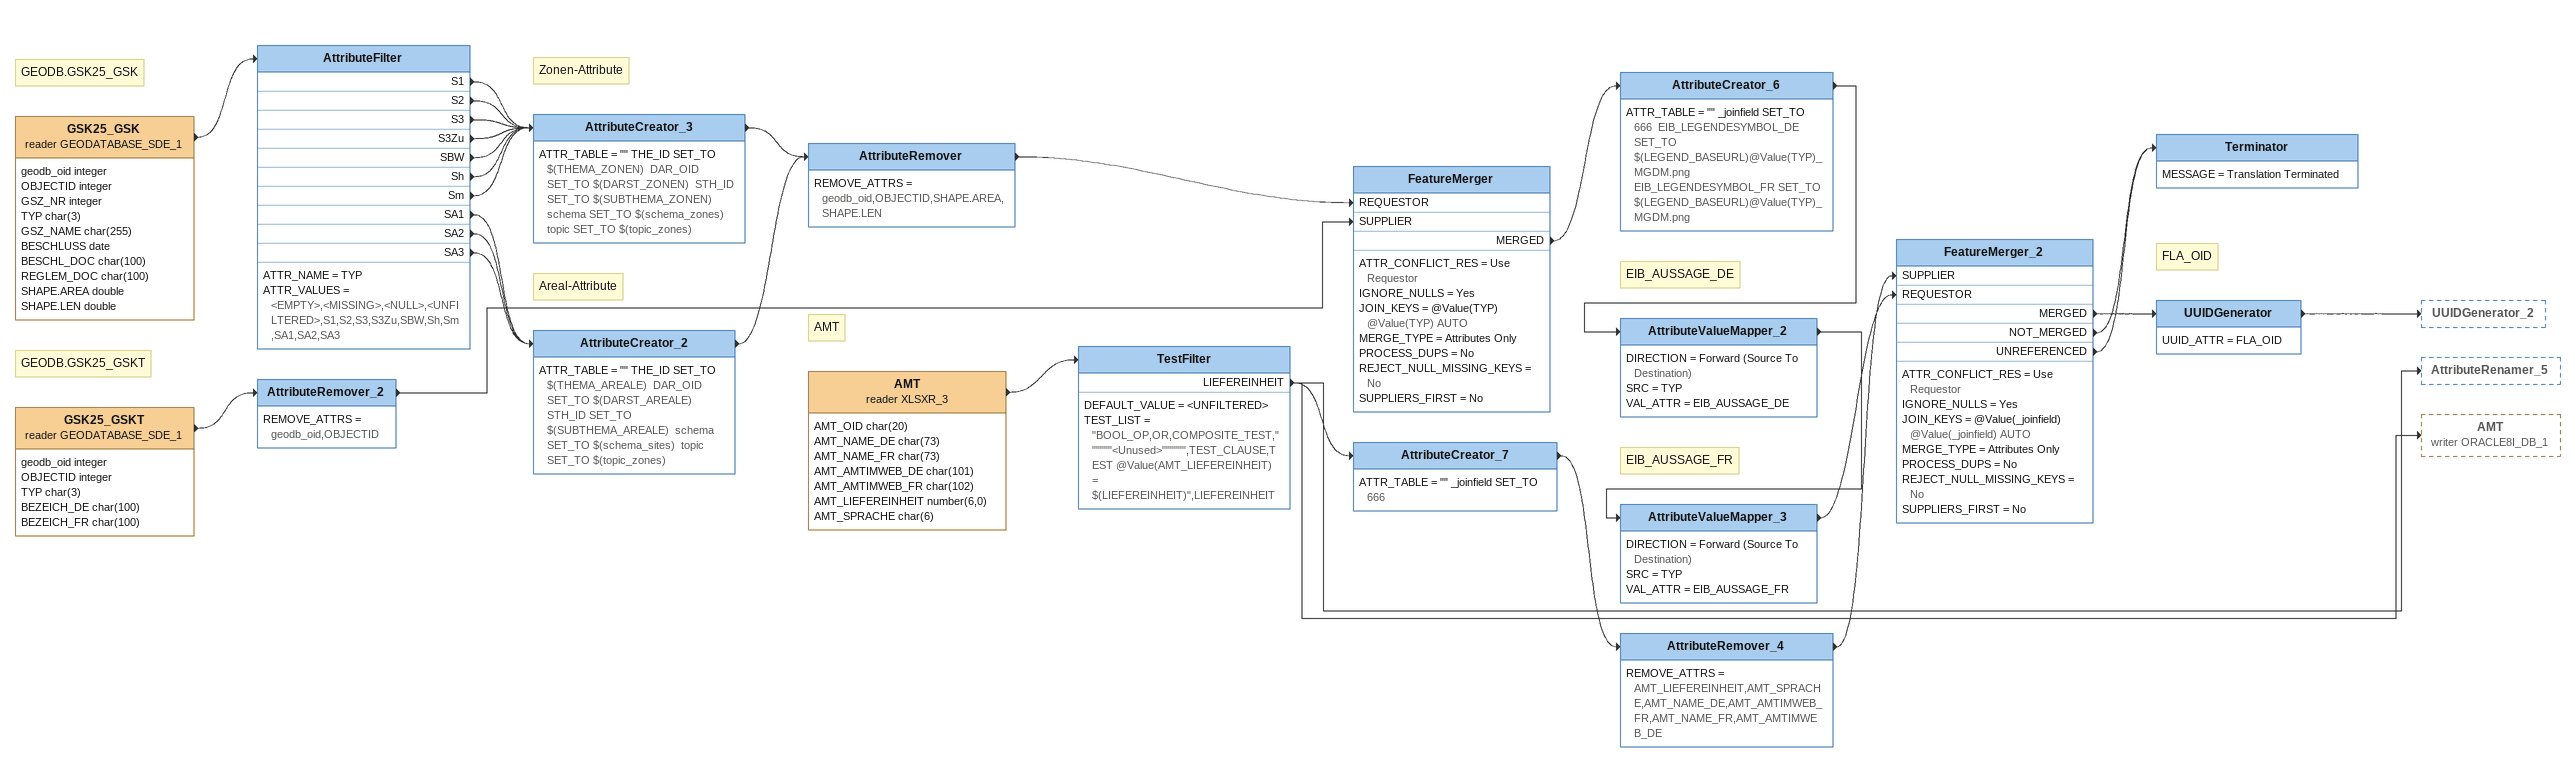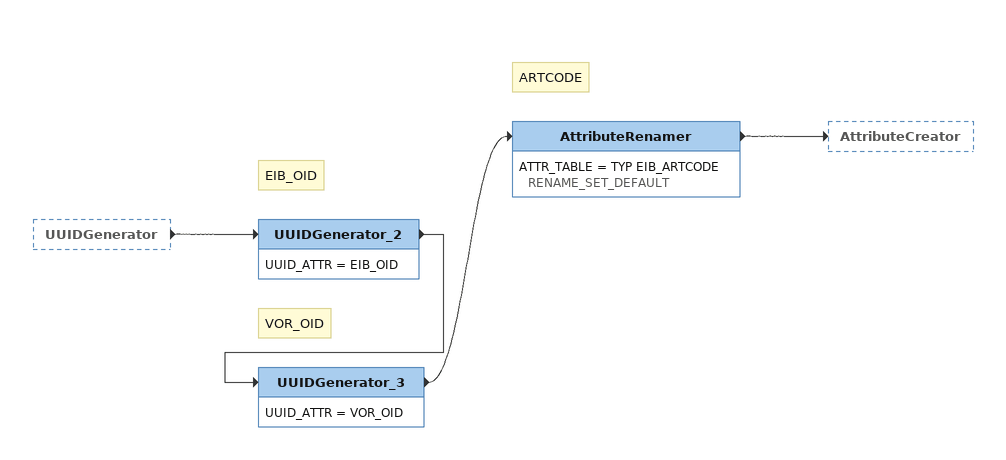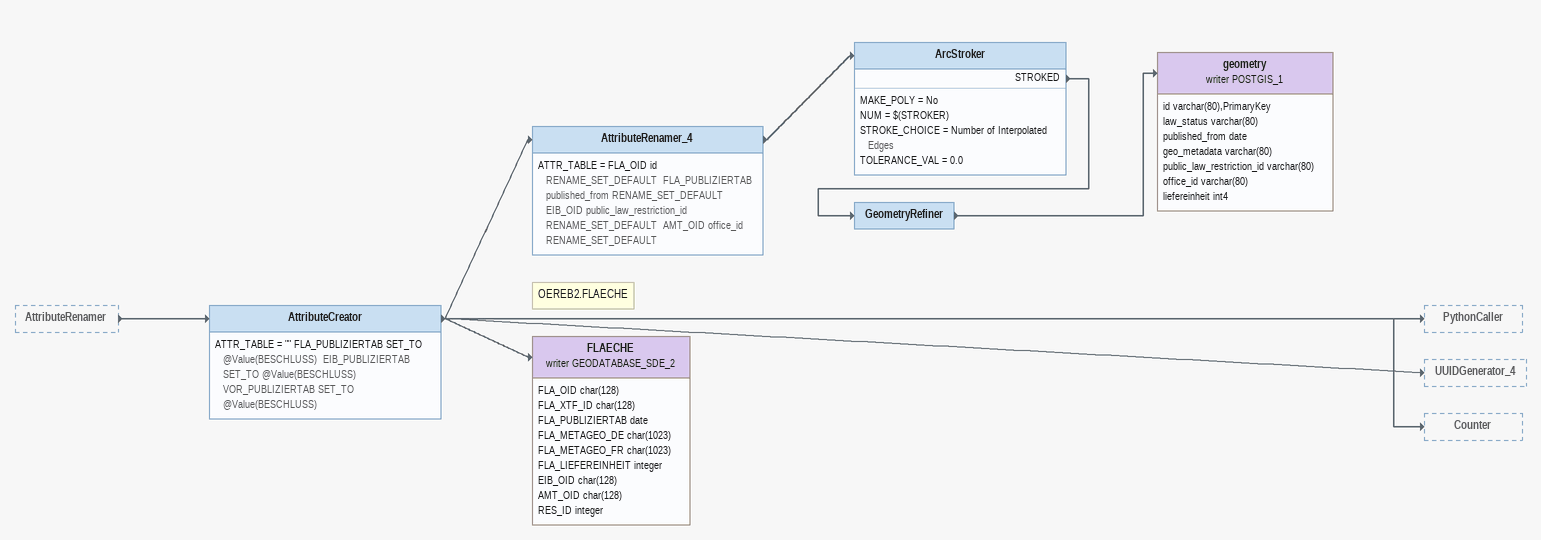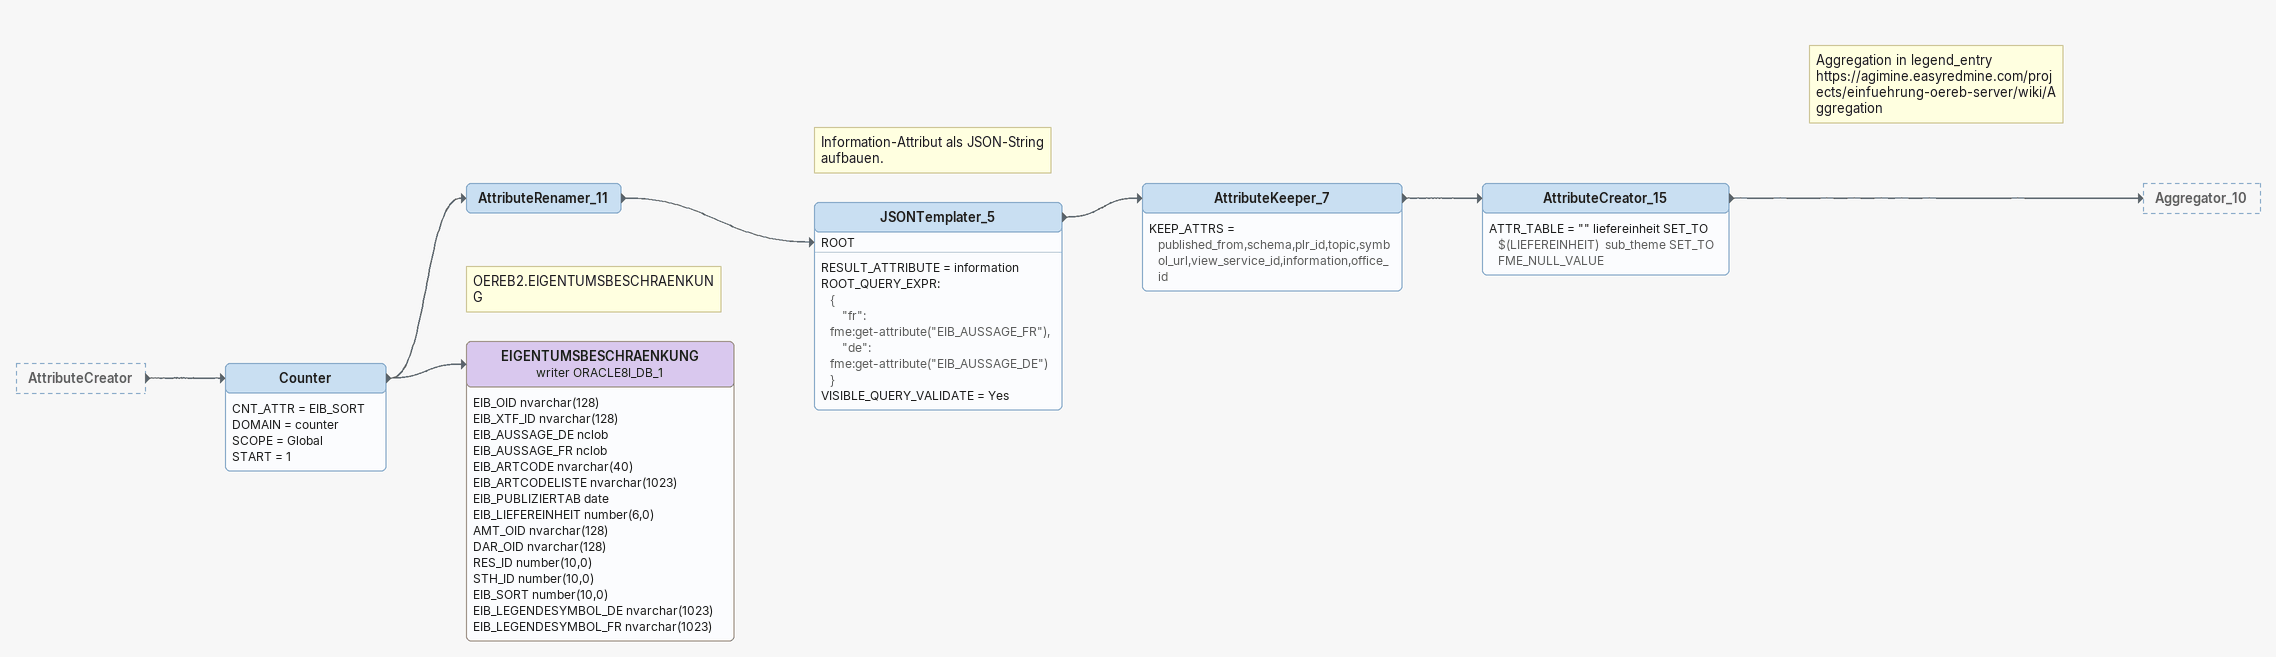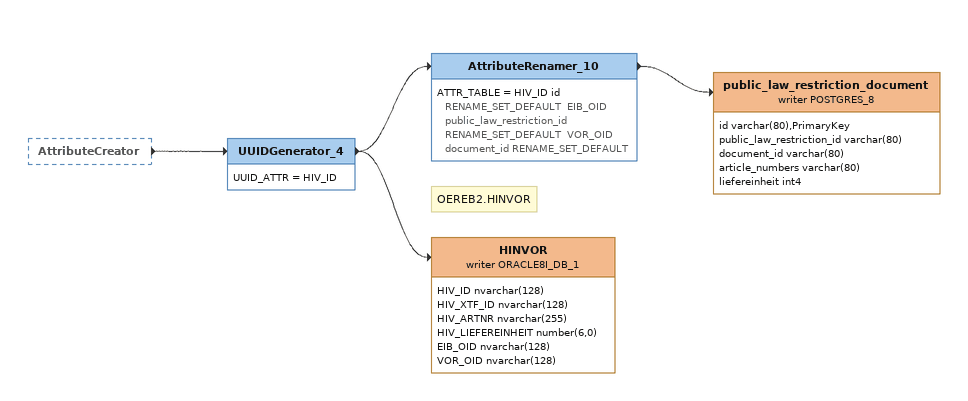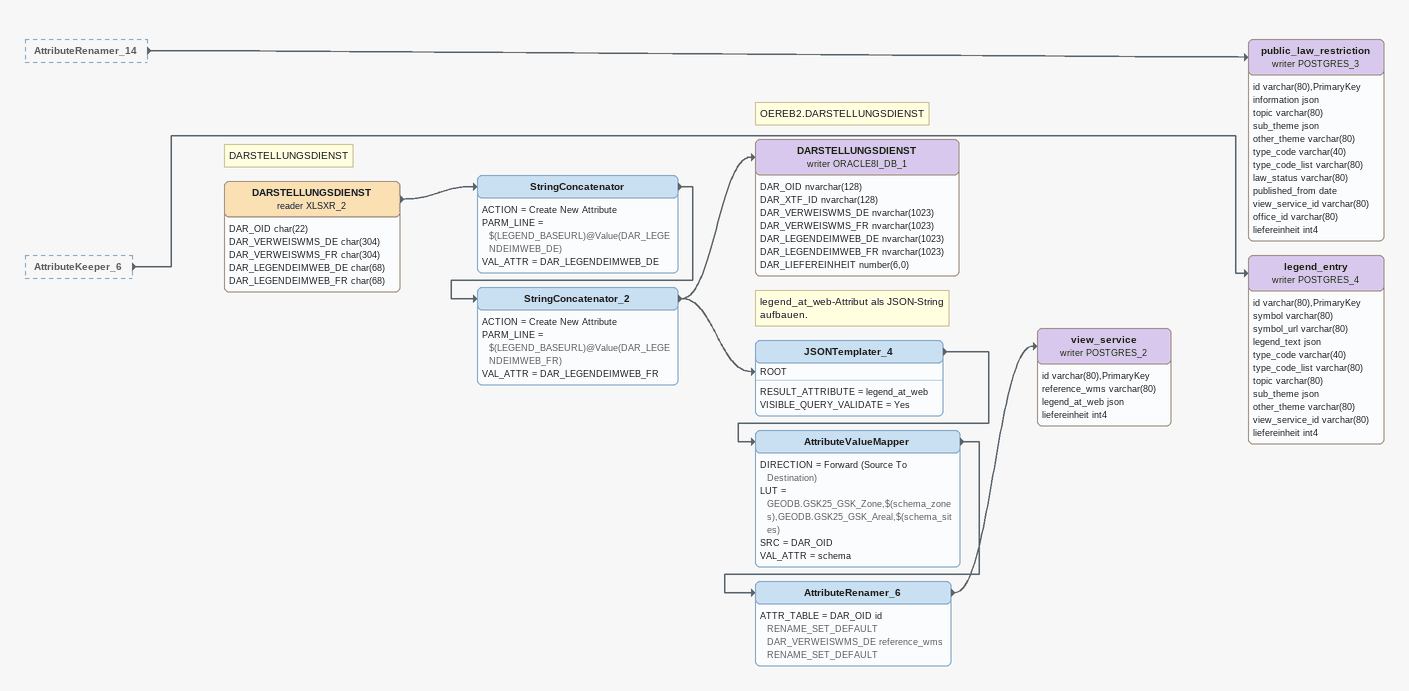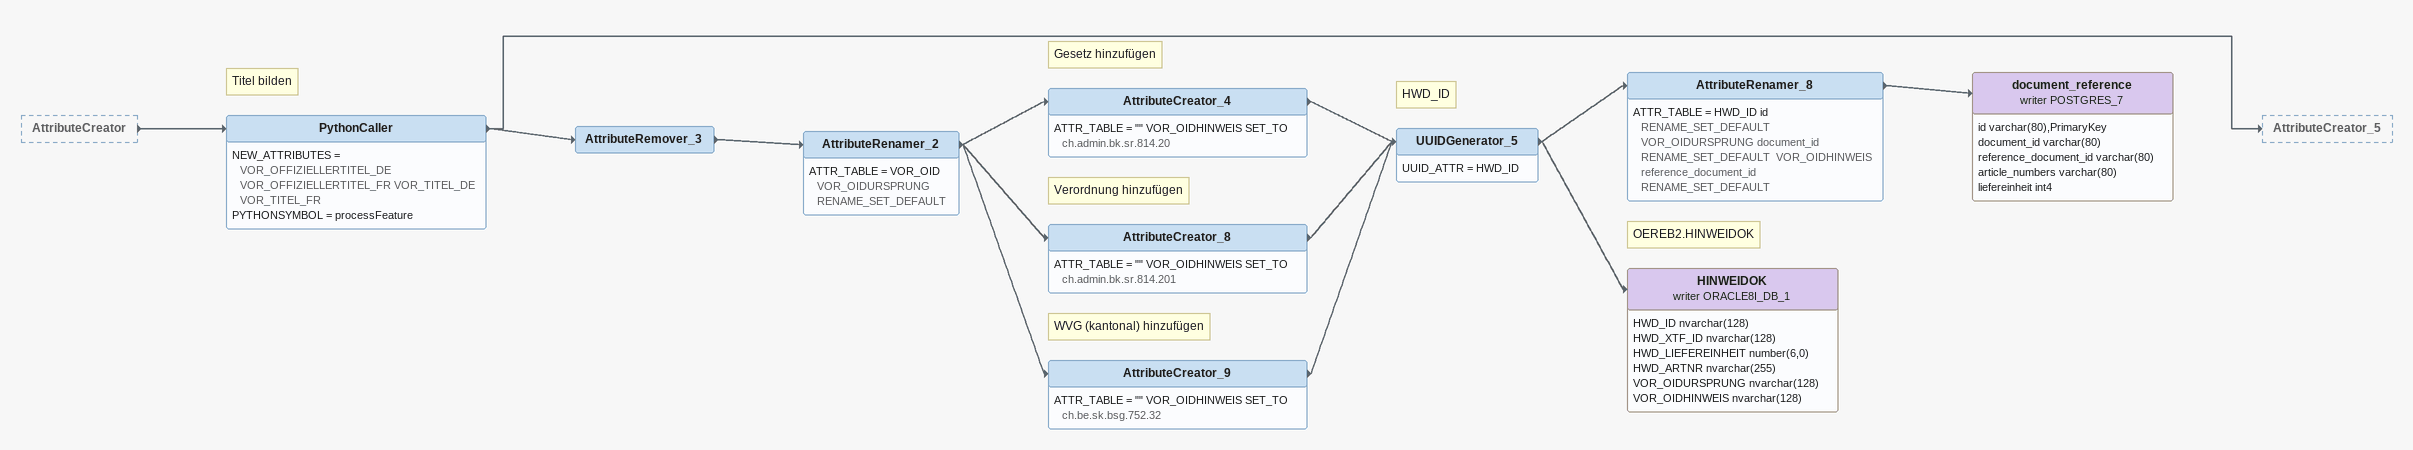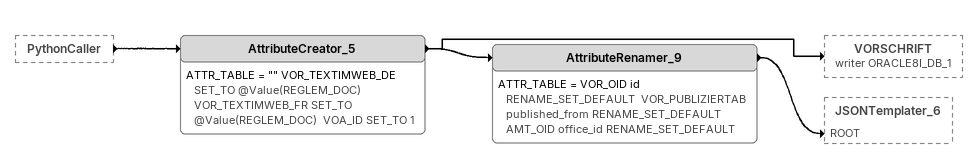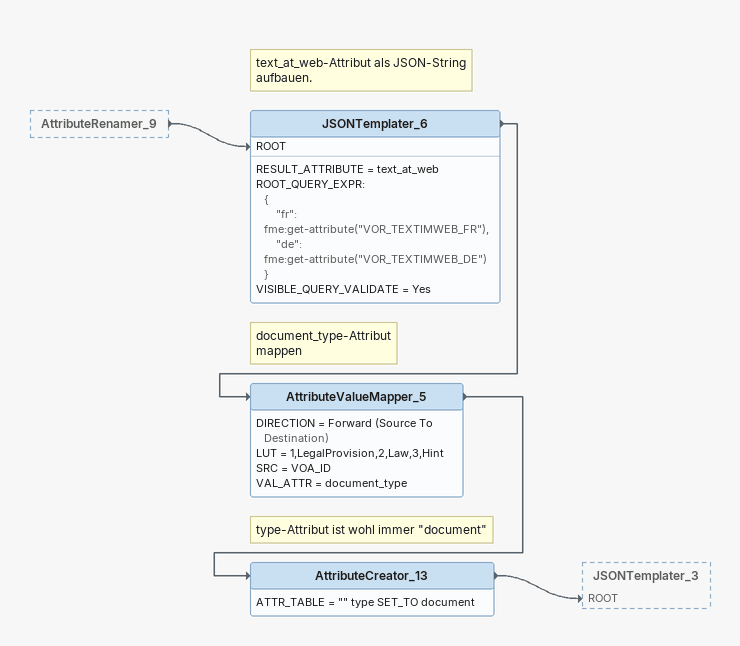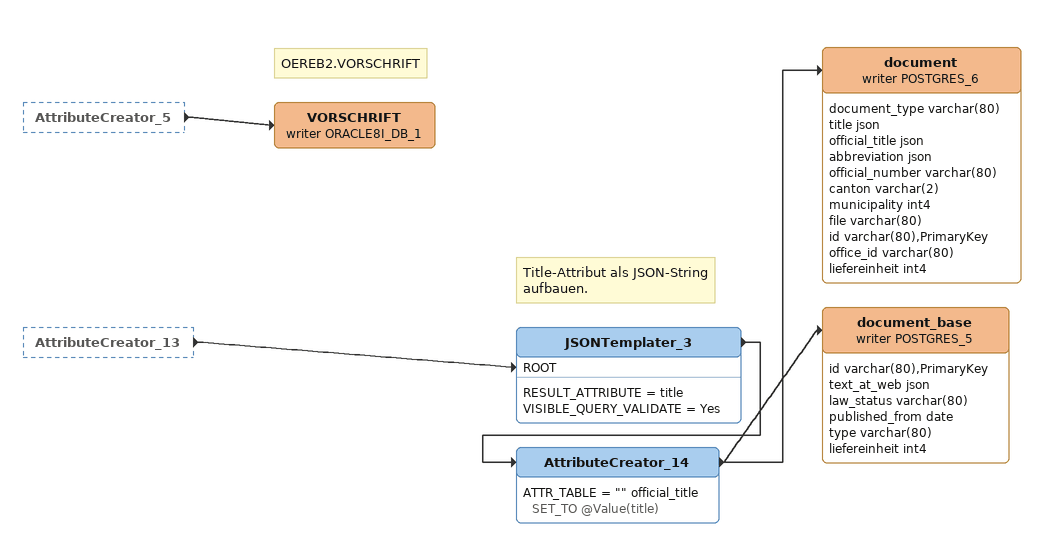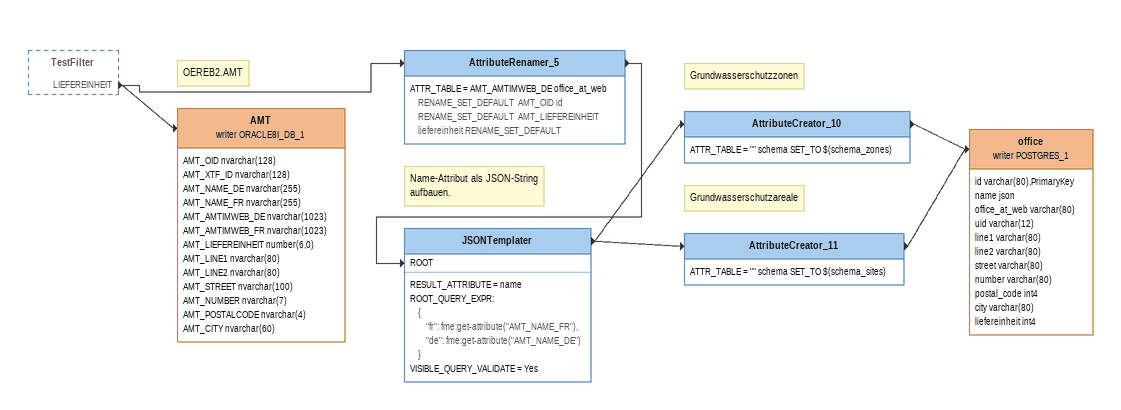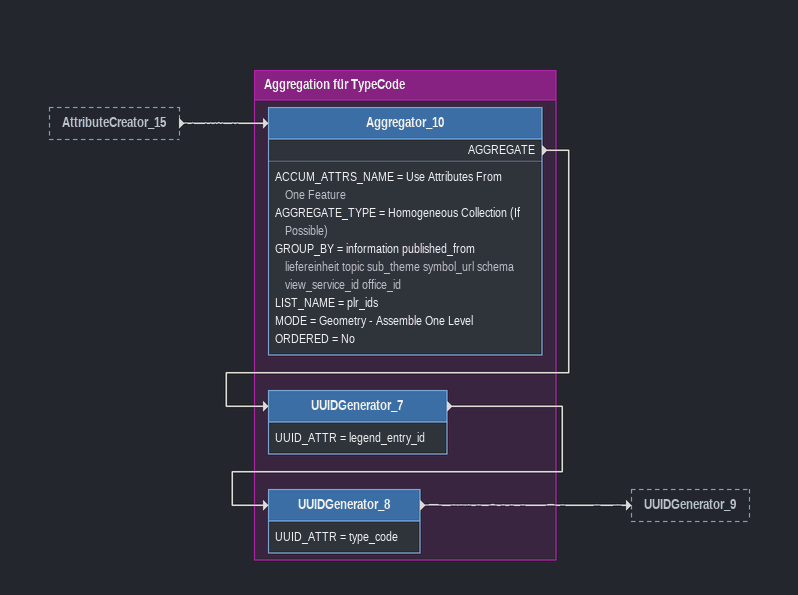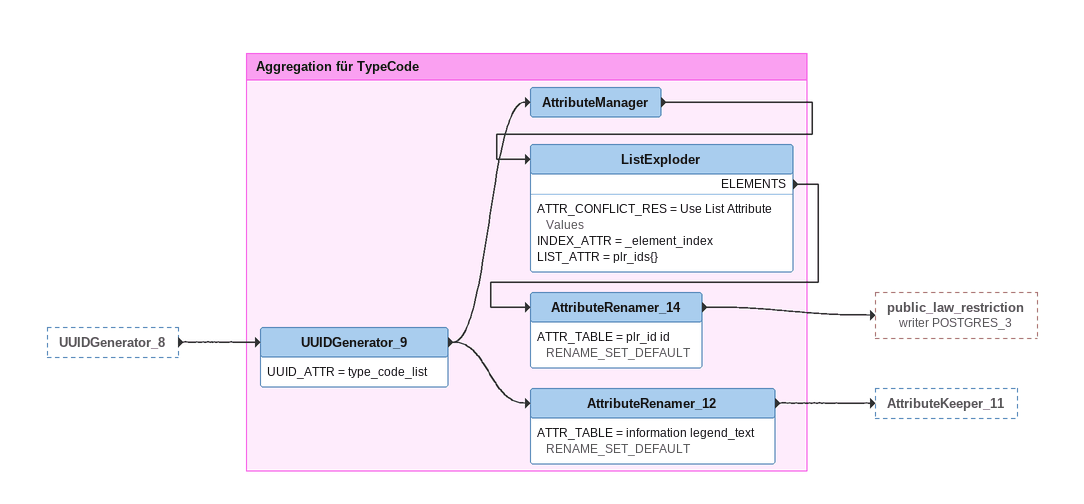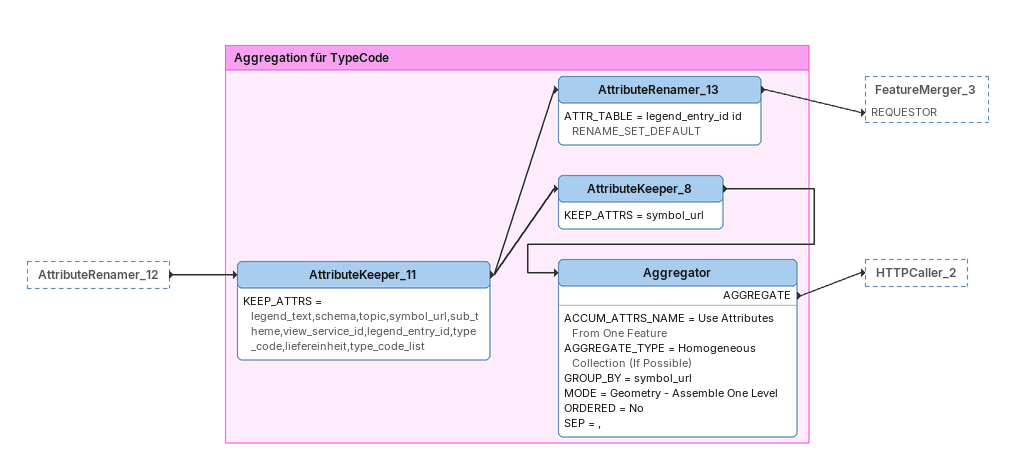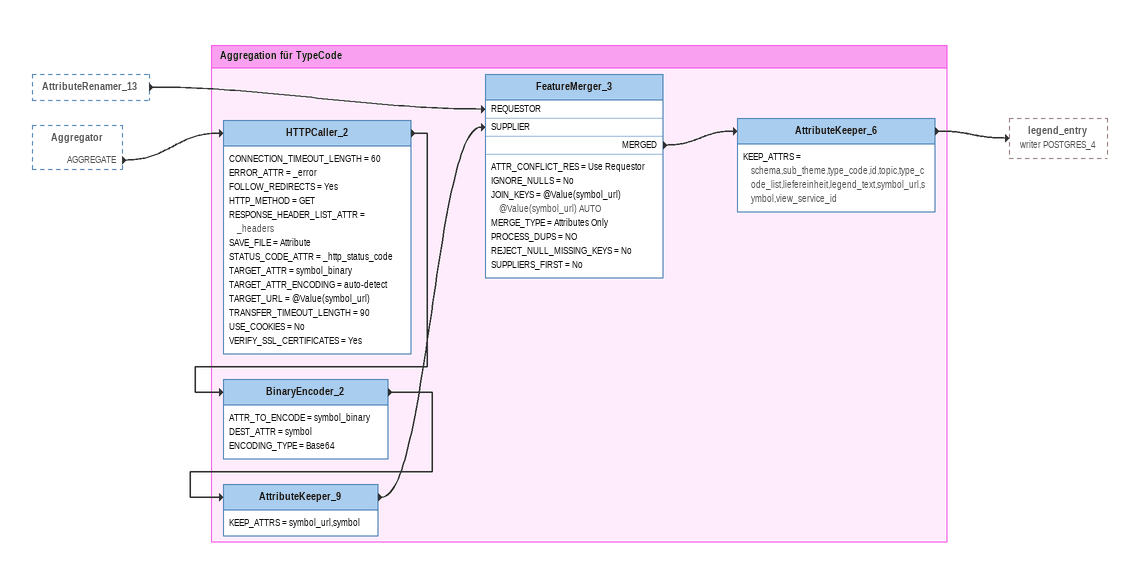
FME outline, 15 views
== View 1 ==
Note: GEODB.GSK25_GSK
GSK25_GSK (reader GEODATABASE_SDE_1)
    attributes: geodb_oid integer, OBJECTID integer, GSZ_NR integer, TYP char(3), GSZ_NAME char(255), BESCHLUSS date, BESCHL_DOC char(100), REGLEM_DOC char(100), SHAPE.AREA double, SHAPE.LEN double
    -> AttributeFilter
AttributeFilter
    ATTR_NAME = TYP
    ATTR_VALUES = <EMPTY>,<MISSING>,<NULL>,<UNFILTERED>,S1,S2,S3,S3Zu,SBW,Sh,Sm,SA1,SA2,SA3
    S1 -> AttributeCreator_3
    S2 -> AttributeCreator_3
    S3 -> AttributeCreator_3
    S3Zu -> AttributeCreator_3
    SBW -> AttributeCreator_3
    Sh -> AttributeCreator_3
    Sm -> AttributeCreator_3
    SA1 -> AttributeCreator_2
    SA2 -> AttributeCreator_2
    SA3 -> AttributeCreator_2
Note: Zonen-Attribute
AttributeCreator_3
    ATTR_TABLE = "" THE_ID SET_TO $(THEMA_ZONEN)  DAR_OID SET_TO $(DARST_ZONEN)  STH_ID SET_TO $(SUBTHEMA_ZONEN)  schema SET_TO $(schema_zones)  topic SET_TO $(topic_zones)
    -> AttributeRemover
Note: Areal-Attribute
AttributeCreator_2
    ATTR_TABLE = "" THE_ID SET_TO $(THEMA_AREALE)  DAR_OID SET_TO $(DARST_AREALE)  STH_ID SET_TO $(SUBTHEMA_AREALE)  schema SET_TO $(schema_sites)  topic SET_TO $(topic_zones)
    -> AttributeRemover
AttributeRemover
    REMOVE_ATTRS = geodb_oid,OBJECTID,SHAPE.AREA,SHAPE.LEN
    -> FeatureMerger [REQUESTOR]
Note: GEODB.GSK25_GSKT
GSK25_GSKT (reader GEODATABASE_SDE_1)
    attributes: geodb_oid integer, OBJECTID integer, TYP char(3), BEZEICH_DE char(100), BEZEICH_FR char(100)
    -> AttributeRemover_2
AttributeRemover_2
    REMOVE_ATTRS = geodb_oid,OBJECTID
    -> FeatureMerger [SUPPLIER]
FeatureMerger
    ATTR_CONFLICT_RES = Use Requestor
    IGNORE_NULLS = Yes
    JOIN_KEYS = @Value(TYP) @Value(TYP) AUTO
    MERGE_TYPE = Attributes Only
    PROCESS_DUPS = No
    REJECT_NULL_MISSING_KEYS = No
    SUPPLIERS_FIRST = No
    MERGED -> AttributeCreator_6
AttributeCreator_6
    ATTR_TABLE = "" _joinfield SET_TO 666  EIB_LEGENDESYMBOL_DE SET_TO $(LEGEND_BASEURL)@Value(TYP)_MGDM.png  EIB_LEGENDESYMBOL_FR SET_TO $(LEGEND_BASEURL)@Value(TYP)_MGDM.png
    -> AttributeValueMapper_2
Note: EIB_AUSSAGE_DE
AttributeValueMapper_2
    DIRECTION = Forward (Source To Destination)
    SRC = TYP
    VAL_ATTR = EIB_AUSSAGE_DE
    -> AttributeValueMapper_3
Note: EIB_AUSSAGE_FR
AttributeValueMapper_3
    DIRECTION = Forward (Source To Destination)
    SRC = TYP
    VAL_ATTR = EIB_AUSSAGE_FR
    -> FeatureMerger_2 [REQUESTOR]
Note: AMT
AMT (reader XLSXR_3)
    attributes: AMT_OID char(20), AMT_NAME_DE char(73), AMT_NAME_FR char(73), AMT_AMTIMWEB_DE char(101), AMT_AMTIMWEB_FR char(102), AMT_LIEFEREINHEIT number(6,0), AMT_SPRACHE char(6)
    -> TestFilter
TestFilter
    DEFAULT_VALUE = <UNFILTERED>
    TEST_LIST = "BOOL_OP,OR,COMPOSITE_TEST,""""""<Unused>"""""",TEST_CLAUSE,TEST @Value(AMT_LIEFEREINHEIT) = $(LIEFEREINHEIT)",LIEFEREINHEIT
    LIEFEREINHEIT -> AttributeCreator_7
    LIEFEREINHEIT -> AttributeRenamer_5
    LIEFEREINHEIT -> AMT (writer ORACLE8I_DB_1)
AttributeCreator_7
    ATTR_TABLE = "" _joinfield SET_TO 666
    -> AttributeRemover_4
AttributeRemover_4
    REMOVE_ATTRS = AMT_LIEFEREINHEIT,AMT_SPRACHE,AMT_NAME_DE,AMT_AMTIMWEB_FR,AMT_NAME_FR,AMT_AMTIMWEB_DE
    -> FeatureMerger_2 [SUPPLIER]
FeatureMerger_2
    ATTR_CONFLICT_RES = Use Requestor
    IGNORE_NULLS = Yes
    JOIN_KEYS = @Value(_joinfield) @Value(_joinfield) AUTO
    MERGE_TYPE = Attributes Only
    PROCESS_DUPS = No
    REJECT_NULL_MISSING_KEYS = No
    SUPPLIERS_FIRST = No
    MERGED -> UUIDGenerator
    NOT_MERGED -> Terminator
    UNREFERENCED -> Terminator
Terminator
    MESSAGE = Translation Terminated
Note: FLA_OID
UUIDGenerator
    UUID_ATTR = FLA_OID
    -> UUIDGenerator_2

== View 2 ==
UUIDGenerator [outside]
    -> UUIDGenerator_2
Note: EIB_OID
UUIDGenerator_2
    UUID_ATTR = EIB_OID
    -> UUIDGenerator_3
Note: VOR_OID
UUIDGenerator_3
    UUID_ATTR = VOR_OID
    -> AttributeRenamer
Note: ARTCODE
AttributeRenamer
    ATTR_TABLE = TYP EIB_ARTCODE RENAME_SET_DEFAULT
    -> AttributeCreator

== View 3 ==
AttributeRenamer [outside]
    -> AttributeCreator
AttributeCreator
    ATTR_TABLE = "" FLA_PUBLIZIERTAB SET_TO @Value(BESCHLUSS)  EIB_PUBLIZIERTAB SET_TO @Value(BESCHLUSS)  VOR_PUBLIZIERTAB SET_TO @Value(BESCHLUSS)
    -> PythonCaller
    -> UUIDGenerator_4
    -> FLAECHE (writer GEODATABASE_SDE_2)
    -> Counter
    -> AttributeRenamer_4
AttributeRenamer_4
    ATTR_TABLE = FLA_OID id RENAME_SET_DEFAULT  FLA_PUBLIZIERTAB published_from RENAME_SET_DEFAULT  EIB_OID public_law_restriction_id RENAME_SET_DEFAULT  AMT_OID office_id RENAME_SET_DEFAULT
    -> ArcStroker
ArcStroker
    MAKE_POLY = No
    NUM = $(STROKER)
    STROKE_CHOICE = Number of Interpolated Edges
    TOLERANCE_VAL = 0.0
    STROKED -> GeometryRefiner
GeometryRefiner
    -> geometry (writer POSTGIS_1)
geometry (writer POSTGIS_1)
    attributes: id varchar(80),PrimaryKey, law_status varchar(80), published_from date, geo_metadata varchar(80), public_law_restriction_id varchar(80), office_id varchar(80), liefereinheit int4
Note: OEREB2.FLAECHE
FLAECHE (writer GEODATABASE_SDE_2)
    attributes: FLA_OID char(128), FLA_XTF_ID char(128), FLA_PUBLIZIERTAB date, FLA_METAGEO_DE char(1023), FLA_METAGEO_FR char(1023), FLA_LIEFEREINHEIT integer, EIB_OID char(128), AMT_OID char(128), RES_ID integer

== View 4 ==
AttributeCreator [outside]
    -> Counter
Counter
    CNT_ATTR = EIB_SORT
    DOMAIN = counter
    SCOPE = Global
    START = 1
    -> EIGENTUMSBESCHRAENKUNG (writer ORACLE8I_DB_1)
    -> AttributeRenamer_11
AttributeRenamer_11
    -> JSONTemplater_5 [ROOT]
Note: Information-Attribut als JSON-String / aufbauen.
JSONTemplater_5
    RESULT_ATTRIBUTE = information
    ROOT_QUERY_EXPR:
      {
          "fr": fme:get-attribute("EIB_AUSSAGE_FR"),
          "de": fme:get-attribute("EIB_AUSSAGE_DE")
      }
    VISIBLE_QUERY_VALIDATE = Yes
    -> AttributeKeeper_7
AttributeKeeper_7
    KEEP_ATTRS = published_from,schema,plr_id,topic,symbol_url,view_service_id,information,office_id
    -> AttributeCreator_15
Note: Aggregation in legend_entry / https://agimine.easyredmine.com/projects/einfuehrung-oereb-server/wiki/Aggregation
AttributeCreator_15
    ATTR_TABLE = "" liefereinheit SET_TO $(LIEFEREINHEIT)  sub_theme SET_TO FME_NULL_VALUE
    -> Aggregator_10
Note: OEREB2.EIGENTUMSBESCHRAENKUNG
EIGENTUMSBESCHRAENKUNG (writer ORACLE8I_DB_1)
    attributes: EIB_OID nvarchar(128), EIB_XTF_ID nvarchar(128), EIB_AUSSAGE_DE nclob, EIB_AUSSAGE_FR nclob, EIB_ARTCODE nvarchar(40), EIB_ARTCODELISTE nvarchar(1023), EIB_PUBLIZIERTAB date, EIB_LIEFEREINHEIT number(6,0), AMT_OID nvarchar(128), DAR_OID nvarchar(128), RES_ID number(10,0), STH_ID number(10,0), EIB_SORT number(10,0), EIB_LEGENDESYMBOL_DE nvarchar(1023), EIB_LEGENDESYMBOL_FR nvarchar(1023)

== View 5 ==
AttributeCreator [outside]
    -> UUIDGenerator_4
UUIDGenerator_4
    UUID_ATTR = HIV_ID
    -> HINVOR (writer ORACLE8I_DB_1)
    -> AttributeRenamer_10
AttributeRenamer_10
    ATTR_TABLE = HIV_ID id RENAME_SET_DEFAULT  EIB_OID public_law_restriction_id RENAME_SET_DEFAULT  VOR_OID document_id RENAME_SET_DEFAULT
    -> public_law_restriction_document (writer POSTGRES_8)
public_law_restriction_document (writer POSTGRES_8)
    attributes: id varchar(80),PrimaryKey, public_law_restriction_id varchar(80), document_id varchar(80), article_numbers varchar(80), liefereinheit int4
Note: OEREB2.HINVOR
HINVOR (writer ORACLE8I_DB_1)
    attributes: HIV_ID nvarchar(128), HIV_XTF_ID nvarchar(128), HIV_ARTNR nvarchar(255), HIV_LIEFEREINHEIT number(6,0), EIB_OID nvarchar(128), VOR_OID nvarchar(128)

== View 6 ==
AttributeRenamer_14 [outside]
    -> public_law_restriction (writer POSTGRES_3)
AttributeKeeper_6 [outside]
    -> legend_entry (writer POSTGRES_4)
Note: DARSTELLUNGSDIENST
DARSTELLUNGSDIENST (reader XLSXR_2)
    attributes: DAR_OID char(22), DAR_VERWEISWMS_DE char(304), DAR_VERWEISWMS_FR char(304), DAR_LEGENDEIMWEB_DE char(68), DAR_LEGENDEIMWEB_FR char(68)
    -> StringConcatenator
StringConcatenator
    ACTION = Create New Attribute
    PARM_LINE = $(LEGEND_BASEURL)@Value(DAR_LEGENDEIMWEB_DE)
    VAL_ATTR = DAR_LEGENDEIMWEB_DE
    -> StringConcatenator_2
StringConcatenator_2
    ACTION = Create New Attribute
    PARM_LINE = $(LEGEND_BASEURL)@Value(DAR_LEGENDEIMWEB_FR)
    VAL_ATTR = DAR_LEGENDEIMWEB_FR
    -> DARSTELLUNGSDIENST (writer ORACLE8I_DB_1)
    -> JSONTemplater_4 [ROOT]
Note: OEREB2.DARSTELLUNGSDIENST
DARSTELLUNGSDIENST (writer ORACLE8I_DB_1)
    attributes: DAR_OID nvarchar(128), DAR_XTF_ID nvarchar(128), DAR_VERWEISWMS_DE nvarchar(1023), DAR_VERWEISWMS_FR nvarchar(1023), DAR_LEGENDEIMWEB_DE nvarchar(1023), DAR_LEGENDEIMWEB_FR nvarchar(1023), DAR_LIEFEREINHEIT number(6,0)
Note: legend_at_web-Attribut als JSON-String / aufbauen.
JSONTemplater_4
    RESULT_ATTRIBUTE = legend_at_web
    VISIBLE_QUERY_VALIDATE = Yes
    -> AttributeValueMapper
AttributeValueMapper
    DIRECTION = Forward (Source To Destination)
    LUT = GEODB.GSK25_GSK_Zone,$(schema_zones),GEODB.GSK25_GSK_Areal,$(schema_sites)
    SRC = DAR_OID
    VAL_ATTR = schema
    -> AttributeRenamer_6
AttributeRenamer_6
    ATTR_TABLE = DAR_OID id RENAME_SET_DEFAULT  DAR_VERWEISWMS_DE reference_wms RENAME_SET_DEFAULT
    -> view_service (writer POSTGRES_2)
view_service (writer POSTGRES_2)
    attributes: id varchar(80),PrimaryKey, reference_wms varchar(80), legend_at_web json, liefereinheit int4
public_law_restriction (writer POSTGRES_3)
    attributes: id varchar(80),PrimaryKey, information json, topic varchar(80), sub_theme json, other_theme varchar(80), type_code varchar(40), type_code_list varchar(80), law_status varchar(80), published_from date, view_service_id varchar(80), office_id varchar(80), liefereinheit int4
legend_entry (writer POSTGRES_4)
    attributes: id varchar(80),PrimaryKey, symbol varchar(80), symbol_url varchar(80), legend_text json, type_code varchar(40), type_code_list varchar(80), topic varchar(80), sub_theme json, other_theme varchar(80), view_service_id varchar(80), liefereinheit int4

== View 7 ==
AttributeCreator [outside]
    -> PythonCaller
Note: Titel bilden
PythonCaller
    NEW_ATTRIBUTES = VOR_OFFIZIELLERTITEL_DE VOR_OFFIZIELLERTITEL_FR VOR_TITEL_DE VOR_TITEL_FR
    PYTHONSYMBOL = processFeature
    -> AttributeRemover_3
    -> AttributeCreator_5
AttributeRemover_3
    -> AttributeRenamer_2
AttributeRenamer_2
    ATTR_TABLE = VOR_OID VOR_OIDURSPRUNG RENAME_SET_DEFAULT
    -> AttributeCreator_4
    -> AttributeCreator_8
    -> AttributeCreator_9
Note: Gesetz hinzufügen
AttributeCreator_4
    ATTR_TABLE = "" VOR_OIDHINWEIS SET_TO ch.admin.bk.sr.814.20
    -> UUIDGenerator_5
Note: Verordnung hinzufügen
AttributeCreator_8
    ATTR_TABLE = "" VOR_OIDHINWEIS SET_TO ch.admin.bk.sr.814.201
    -> UUIDGenerator_5
Note: WVG (kantonal) hinzufügen
AttributeCreator_9
    ATTR_TABLE = "" VOR_OIDHINWEIS SET_TO ch.be.sk.bsg.752.32
    -> UUIDGenerator_5
Note: HWD_ID
UUIDGenerator_5
    UUID_ATTR = HWD_ID
    -> HINWEIDOK (writer ORACLE8I_DB_1)
    -> AttributeRenamer_8
AttributeRenamer_8
    ATTR_TABLE = HWD_ID id RENAME_SET_DEFAULT  VOR_OIDURSPRUNG document_id RENAME_SET_DEFAULT  VOR_OIDHINWEIS reference_document_id RENAME_SET_DEFAULT
    -> document_reference (writer POSTGRES_7)
document_reference (writer POSTGRES_7)
    attributes: id varchar(80),PrimaryKey, document_id varchar(80), reference_document_id varchar(80), article_numbers varchar(80), liefereinheit int4
Note: OEREB2.HINWEIDOK
HINWEIDOK (writer ORACLE8I_DB_1)
    attributes: HWD_ID nvarchar(128), HWD_XTF_ID nvarchar(128), HWD_LIEFEREINHEIT number(6,0), HWD_ARTNR nvarchar(255), VOR_OIDURSPRUNG nvarchar(128), VOR_OIDHINWEIS nvarchar(128)

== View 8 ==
PythonCaller [outside]
    -> AttributeCreator_5
AttributeCreator_5
    ATTR_TABLE = "" VOR_TEXTIMWEB_DE SET_TO @Value(REGLEM_DOC)  VOR_TEXTIMWEB_FR SET_TO @Value(REGLEM_DOC)  VOA_ID SET_TO 1
    -> VORSCHRIFT (writer ORACLE8I_DB_1)
    -> AttributeRenamer_9
AttributeRenamer_9
    ATTR_TABLE = VOR_OID id RENAME_SET_DEFAULT  VOR_PUBLIZIERTAB published_from RENAME_SET_DEFAULT  AMT_OID office_id RENAME_SET_DEFAULT
    -> JSONTemplater_6 [ROOT]

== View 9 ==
AttributeRenamer_9 [outside]
    -> JSONTemplater_6 [ROOT]
Note: text_at_web-Attribut als JSON-String / aufbauen.
JSONTemplater_6
    RESULT_ATTRIBUTE = text_at_web
    ROOT_QUERY_EXPR:
      {
          "fr": fme:get-attribute("VOR_TEXTIMWEB_FR"),
          "de": fme:get-attribute("VOR_TEXTIMWEB_DE")
      }
    VISIBLE_QUERY_VALIDATE = Yes
    -> AttributeValueMapper_5
Note: document_type-Attribut / mappen
AttributeValueMapper_5
    DIRECTION = Forward (Source To Destination)
    LUT = 1,LegalProvision,2,Law,3,Hint
    SRC = VOA_ID
    VAL_ATTR = document_type
    -> AttributeCreator_13
Note: type-Attribut ist wohl immer "document"
AttributeCreator_13
    ATTR_TABLE = "" type SET_TO document
    -> JSONTemplater_3 [ROOT]

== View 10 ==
AttributeCreator_5 [outside]
    -> VORSCHRIFT (writer ORACLE8I_DB_1)
AttributeCreator_13 [outside]
    -> JSONTemplater_3 [ROOT]
Note: Title-Attribut als JSON-String / aufbauen.
JSONTemplater_3
    RESULT_ATTRIBUTE = title
    VISIBLE_QUERY_VALIDATE = Yes
    -> AttributeCreator_14
AttributeCreator_14
    ATTR_TABLE = "" official_title SET_TO @Value(title)
    -> document (writer POSTGRES_6)
    -> document_base (writer POSTGRES_5)
document (writer POSTGRES_6)
    attributes: document_type varchar(80), title json, official_title json, abbreviation json, official_number varchar(80), canton varchar(2), municipality int4, file varchar(80), id varchar(80),PrimaryKey, office_id varchar(80), liefereinheit int4
document_base (writer POSTGRES_5)
    attributes: id varchar(80),PrimaryKey, text_at_web json, law_status varchar(80), published_from date, type varchar(80), liefereinheit int4
Note: OEREB2.VORSCHRIFT
VORSCHRIFT (writer ORACLE8I_DB_1)

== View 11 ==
TestFilter [outside]
    LIEFEREINHEIT -> AttributeRenamer_5
    LIEFEREINHEIT -> AMT (writer ORACLE8I_DB_1)
AttributeRenamer_5
    ATTR_TABLE = AMT_AMTIMWEB_DE office_at_web RENAME_SET_DEFAULT  AMT_OID id RENAME_SET_DEFAULT  AMT_LIEFEREINHEIT liefereinheit RENAME_SET_DEFAULT
    -> JSONTemplater [ROOT]
Note: Name-Attribut als JSON-String / aufbauen.
JSONTemplater
    RESULT_ATTRIBUTE = name
    ROOT_QUERY_EXPR:
      {
          "fr": fme:get-attribute("AMT_NAME_FR"),
          "de": fme:get-attribute("AMT_NAME_DE")
      }
    VISIBLE_QUERY_VALIDATE = Yes
    -> AttributeCreator_10
    -> AttributeCreator_11
Note: Grundwasserschutzzonen
AttributeCreator_10
    ATTR_TABLE = "" schema SET_TO $(schema_zones)
    -> office (writer POSTGRES_1)
Note: Grundwasserschutzareale
AttributeCreator_11
    ATTR_TABLE = "" schema SET_TO $(schema_sites)
    -> office (writer POSTGRES_1)
office (writer POSTGRES_1)
    attributes: id varchar(80),PrimaryKey, name json, office_at_web varchar(80), uid varchar(12), line1 varchar(80), line2 varchar(80), street varchar(80), number varchar(80), postal_code int4, city varchar(80), liefereinheit int4
Note: OEREB2.AMT
AMT (writer ORACLE8I_DB_1)
    attributes: AMT_OID nvarchar(128), AMT_XTF_ID nvarchar(128), AMT_NAME_DE nvarchar(255), AMT_NAME_FR nvarchar(255), AMT_AMTIMWEB_DE nvarchar(1023), AMT_AMTIMWEB_FR nvarchar(1023), AMT_LIEFEREINHEIT number(6,0), AMT_LINE1 nvarchar(80), AMT_LINE2 nvarchar(80), AMT_STREET nvarchar(100), AMT_NUMBER nvarchar(7), AMT_POSTALCODE nvarchar(4), AMT_CITY nvarchar(60)

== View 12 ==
AttributeCreator_15 [outside]
    -> Aggregator_10

Bookmark: Aggregation für TypeCode
Aggregator_10
    ACCUM_ATTRS_NAME = Use Attributes From One Feature
    AGGREGATE_TYPE = Homogeneous Collection (If Possible)
    GROUP_BY = information published_from liefereinheit topic sub_theme symbol_url schema view_service_id office_id
    LIST_NAME = plr_ids
    MODE = Geometry - Assemble One Level
    ORDERED = No
    AGGREGATE -> UUIDGenerator_7
UUIDGenerator_7
    UUID_ATTR = legend_entry_id
    -> UUIDGenerator_8
UUIDGenerator_8
    UUID_ATTR = type_code
    -> UUIDGenerator_9

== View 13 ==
UUIDGenerator_8 [outside]
    -> UUIDGenerator_9

Bookmark: Aggregation für TypeCode
UUIDGenerator_9
    UUID_ATTR = type_code_list
    -> AttributeManager
    -> AttributeRenamer_12
AttributeManager
    -> ListExploder
ListExploder
    ATTR_CONFLICT_RES = Use List Attribute Values
    INDEX_ATTR = _element_index
    LIST_ATTR = plr_ids{}
    ELEMENTS -> AttributeRenamer_14
AttributeRenamer_14
    ATTR_TABLE = plr_id id RENAME_SET_DEFAULT
    -> public_law_restriction (writer POSTGRES_3)
AttributeRenamer_12
    ATTR_TABLE = information legend_text RENAME_SET_DEFAULT
    -> AttributeKeeper_11

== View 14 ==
AttributeRenamer_12 [outside]
    -> AttributeKeeper_11

Bookmark: Aggregation für TypeCode
AttributeKeeper_11
    KEEP_ATTRS = legend_text,schema,topic,symbol_url,sub_theme,view_service_id,legend_entry_id,type_code,liefereinheit,type_code_list
    -> AttributeRenamer_13
    -> AttributeKeeper_8
AttributeRenamer_13
    ATTR_TABLE = legend_entry_id id RENAME_SET_DEFAULT
    -> FeatureMerger_3 [REQUESTOR]
AttributeKeeper_8
    KEEP_ATTRS = symbol_url
    -> Aggregator
Aggregator
    ACCUM_ATTRS_NAME = Use Attributes From One Feature
    AGGREGATE_TYPE = Homogeneous Collection (If Possible)
    GROUP_BY = symbol_url
    MODE = Geometry - Assemble One Level
    ORDERED = No
    SEP = ,
    AGGREGATE -> HTTPCaller_2

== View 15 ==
AttributeRenamer_13 [outside]
    -> FeatureMerger_3 [REQUESTOR]
Aggregator [outside]
    AGGREGATE -> HTTPCaller_2

Bookmark: Aggregation für TypeCode
HTTPCaller_2
    CONNECTION_TIMEOUT_LENGTH = 60
    ERROR_ATTR = _error
    FOLLOW_REDIRECTS = Yes
    HTTP_METHOD = GET
    RESPONSE_HEADER_LIST_ATTR = _headers
    SAVE_FILE = Attribute
    STATUS_CODE_ATTR = _http_status_code
    TARGET_ATTR = symbol_binary
    TARGET_ATTR_ENCODING = auto-detect
    TARGET_URL = @Value(symbol_url)
    TRANSFER_TIMEOUT_LENGTH = 90
    USE_COOKIES = No
    VERIFY_SSL_CERTIFICATES = Yes
    -> BinaryEncoder_2
BinaryEncoder_2
    ATTR_TO_ENCODE = symbol_binary
    DEST_ATTR = symbol
    ENCODING_TYPE = Base64
    -> AttributeKeeper_9
AttributeKeeper_9
    KEEP_ATTRS = symbol_url,symbol
    -> FeatureMerger_3 [SUPPLIER]
FeatureMerger_3
    ATTR_CONFLICT_RES = Use Requestor
    IGNORE_NULLS = No
    JOIN_KEYS = @Value(symbol_url) @Value(symbol_url) AUTO
    MERGE_TYPE = Attributes Only
    PROCESS_DUPS = NO
    REJECT_NULL_MISSING_KEYS = No
    SUPPLIERS_FIRST = No
    MERGED -> AttributeKeeper_6
AttributeKeeper_6
    KEEP_ATTRS = schema,sub_theme,type_code,id,topic,type_code_list,liefereinheit,legend_text,symbol_url,symbol,view_service_id
    -> legend_entry (writer POSTGRES_4)
